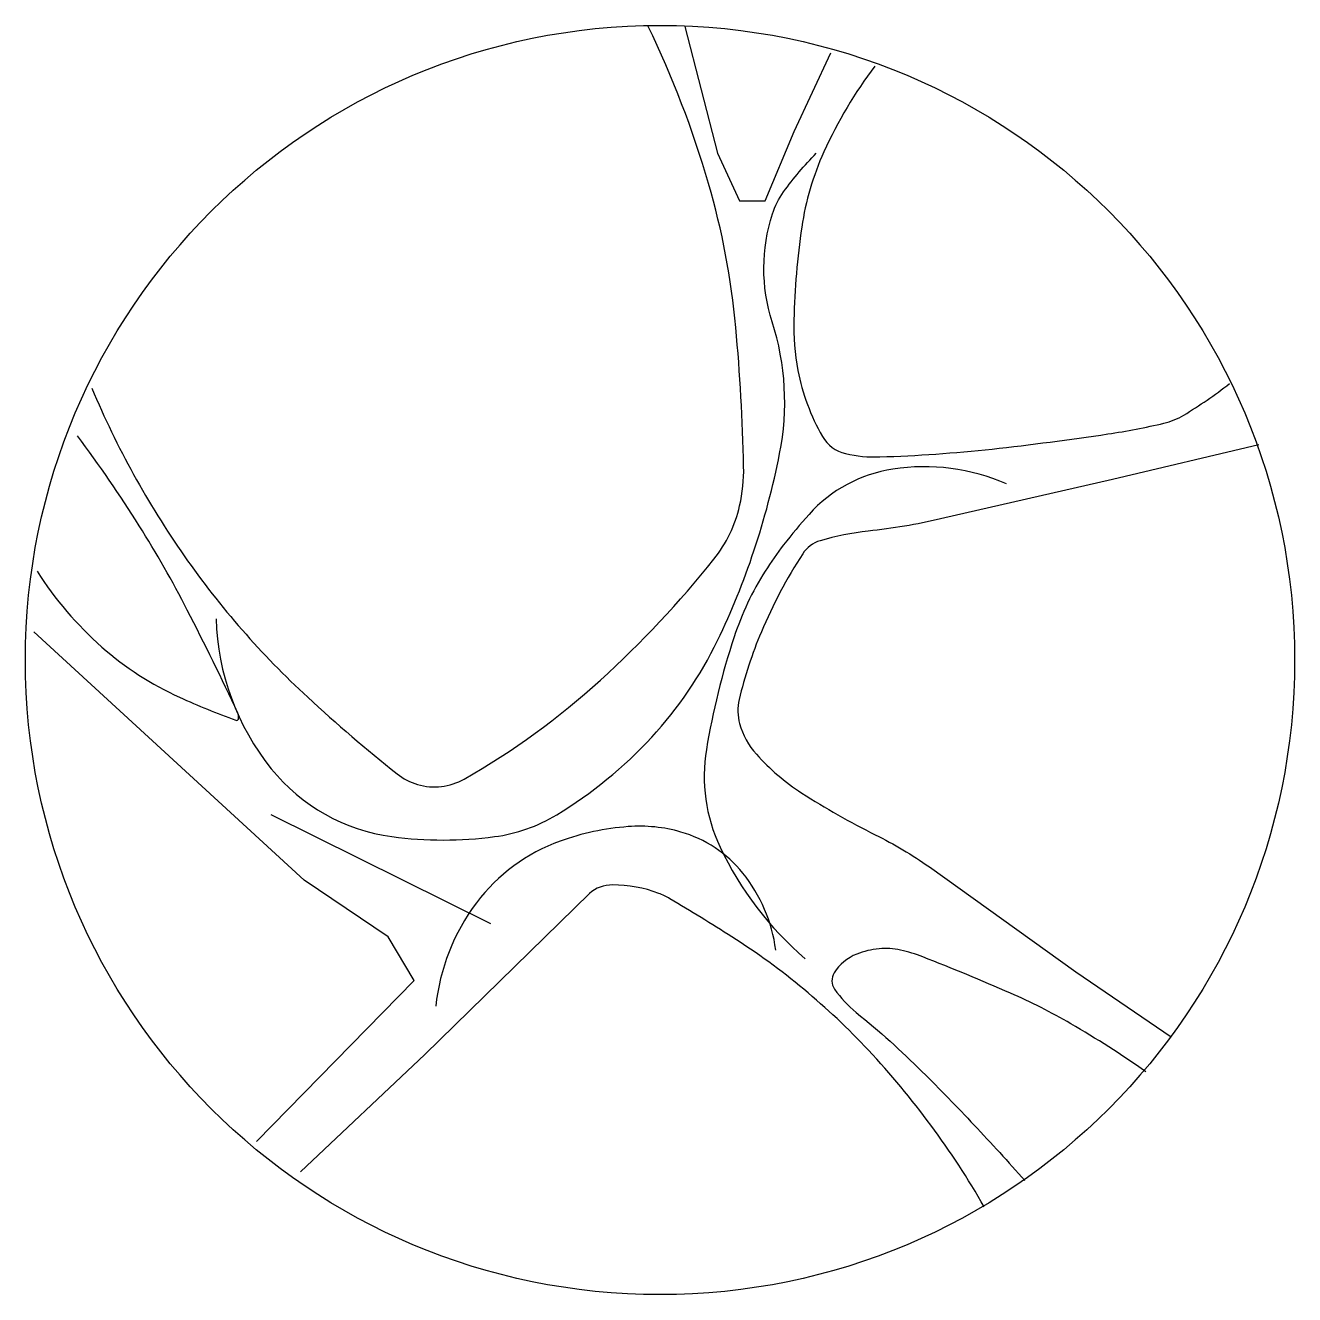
# Model space of a CAD drawing. Extents: x -1.7 to 1.7, y -1.7 to 1.7.
import ezdxf

# ---------------------------------------------------------------- set-up
doc = ezdxf.new("R2010")
doc.units = 0
doc.header["$LTSCALE"] = 100
doc.layers.add('P-ARVORE', color=7, linetype='CONTINUOUS')

msp = doc.modelspace()

# ---------------------------------------------------------------- linework, layer by layer
at = {"layer": 'P-ARVORE', "color": 0, "linetype": 'CONTINUOUS'}
for points in [[(-1.5217, 0.728, 0.053066), (-1.2744, 0.2789, 0.054125), (-0.9438, -0.0998, 0.018538), (-0.7043, -0.3048, 0.095687), (-0.6496, -0.3333, 0.204667), (-0.5248, -0.3189, 0.054842), (-0.1594, -0.0538, 0.039919), (0.1445, 0.2701, 0.112903), (0.2134, 0.4132, 0.06151), (0.2241, 0.5185, 0.017414), (0.2031, 0.8908, 0.048062), (0.1301, 1.2762, 0.041781), (-0.0317, 1.6972)], [(0.5759, 1.5912, 0.055311), (0.439, 1.3612, 0.070606), (0.3798, 1.1596, 0.029419), (0.3585, 0.9111, 0.054109), (0.3695, 0.7756, 0.083026), (0.435, 0.599, 0.20934), (0.4972, 0.5529, 0.064082), (0.5885, 0.5441, 0.019397), (0.8894, 0.5652, 0.010015), (1.1999, 0.6055, 0.020513), (1.35, 0.6343, 0.078252), (1.4029, 0.6559, 0.02993), (1.5254, 0.7403)], [(-1.1889, 0.1106, 0.16498), (-1.0414, -0.2912, 0.192089), (-0.718, -0.4731, 0.066179), (-0.4432, -0.4732, 0.103776), (-0.2768, -0.4147, 0.070205), (-0.0222, -0.2066, 0.07375), (0.1541, 0.0522, 0.032497), (0.2516, 0.2923, 0.031226), (0.3205, 0.5529, 0.126952), (0.3005, 0.9062, -0.156923), (0.3012, 1.1949, -0.077961), (0.3311, 1.254, -0.037859), (0.4185, 1.3577)], [(-1.6688, 0.2381, 0.069767), (-1.4951, 0.0347, 0.075343), (-1.2869, -0.0998, 0.017121), (-1.1363, -0.1616, 0.437375), (-1.1295, -0.1582, 0.180652), (-1.1308, -0.1424, 0.008998), (-1.2663, 0.1336, 0.021992), (-1.3951, 0.3596, 0.019569), (-1.5604, 0.6005)], [(1.6041, 0.576), (1.2119, 0.4838), (0.7514, 0.3778, -0.02916), (0.5577, 0.3451, 0.043631), (0.4289, 0.3195, 0.180614), (0.3822, 0.2846, 0.043112), (0.2715, 0.0753, 0.042067), (0.2121, -0.1062, 0.126596), (0.2134, -0.1705, 0.115155), (0.2583, -0.2524, 0.066658), (0.3798, -0.3563, 0.028668), (0.5765, -0.4681, -0.038412), (0.7217, -0.5545), (1.1139, -0.8355), (1.3693, -1.0091)], [(0.9281, 0.4715, 0.142629), (0.6239, 0.5115, 0.172938), (0.3992, 0.3901, 0.01891), (0.3312, 0.3086, 0.023322), (0.2818, 0.2381, 0.061557), (0.1986, 0.0618, 0.038554), (0.1244, -0.2396, 0.152403), (0.1608, -0.501, 0.105657), (0.3889, -0.8002)], [(0.3102, -0.7772, 0.136671), (0.2217, -0.5708, 0.155075), (0.056, -0.4608, 0.088836), (-0.0852, -0.4464, 0.067312), (-0.2678, -0.4853, 0.146314), (-0.4919, -0.6505, 0.136426), (-0.6006, -0.9277)], [(0.8688, -1.4652, 0.057513), (0.5583, -1.0452, 0.063292), (0.1928, -0.7418, 0.007374), (0.0265, -0.6395, 0.043636), (-0.0033, -0.6251, 0.090874), (-0.1272, -0.6024, 0.177832), (-0.1891, -0.6251), (-0.6303, -1.0567), (-0.9631, -1.3715)], [(1.301, -1.1028, 0.02177), (1.1005, -0.9744, 0.02855), (0.9385, -0.8923, 0.00962), (0.704, -0.7953, 0.039153), (0.6443, -0.7772, 0.077167), (0.5868, -0.7735, 0.072221), (0.5269, -0.7879, 0.157909), (0.4666, -0.838, 0.302669), (0.4676, -0.8816, 0.069584), (0.5259, -0.9443, -0.025018), (0.7024, -1.1028, -0.00837), (0.8416, -1.2458, -0.008302), (0.9772, -1.3946)]]:
    msp.add_lwpolyline(points, format="xyb", dxfattribs=at)
for points in [[(0.0664, 1.6972), (0.1541, 1.3577), (0.2134, 1.2302), (0.2818, 1.2302), (0.3592, 1.4161), (0.4573, 1.6265)], [(-1.0805, -1.2901), (-0.6587, -0.8586), (-0.7283, -0.7418), (-0.9528, -0.5898), (-1.6778, 0.0753)], [(-0.4535, -0.7065), (-1.0418, -0.4147)]]:
    msp.add_lwpolyline(points, dxfattribs=at)
msp.add_circle((0, 0), 1.7, dxfattribs=at)

doc.saveas('drawing.dxf')
